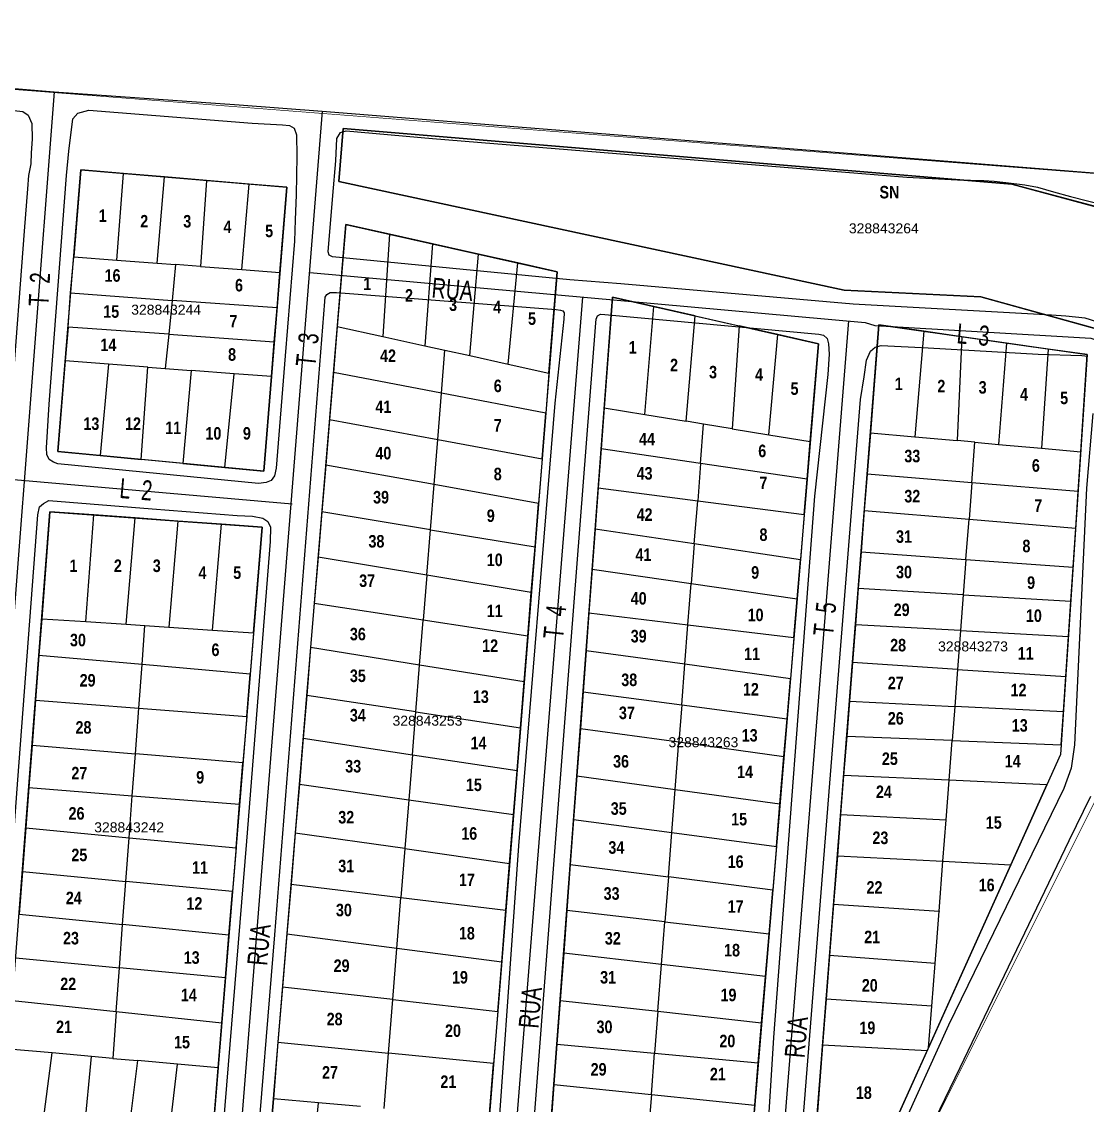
# Model space of a CAD drawing. Extents: x 206155 to 208014, y 4847439 to 4850017.
# Drawn here: x 206598 to 206811.3, y 4849799.7 to 4850016.6 of the extents above; entities that cross this region are included whole.
import ezdxf
from ezdxf.enums import TextEntityAlignment as Align

# ---------------------------------------------------------------- set-up
doc = ezdxf.new("R2010")
doc.units = 0
doc.header["$LTSCALE"] = 1.5
doc.header["$MEASUREMENT"] = 0
for name, color, linetype in [('CD-MALHA-LOTES', 40, 'CONTINUOUS'), ('CD_TXT_QUADRA', 7, 'CONTINUOUS'), ('LM-LIM-SETOR-FISCAL', 7, 'CONTINUOUS'), ('RU-QUADRAS', 6, 'CONTINUOUS'), ('SV-EIXO-RUA-PAV', 20, 'CONTINUOUS'), ('SV-RUA-PAVIM-S-GUIA-C-GUIA', 7, 'CONTINUOUS'), ('SV-TXT-RUA-PAV-S-GUIA-C-GUIA', 7, 'CONTINUOUS'), ('Th_NmrPort', 7, 'CONTINUOUS')]:
    doc.layers.add(name, color=color, linetype=linetype)
doc.styles.add('ARIAL', font='ARIAL.TTF')
doc.styles.get("Standard").update_dxf_attribs({"font": 'swisscbo.ttf'})
doc.linetypes.add('Limite', pattern='A,20,-3,[130,ltypeshp.shx,S=6.35,R=0,X=0,Y=0],-3,20', length=46)

msp = doc.modelspace()

# ---------------------------------------------------------------- linework, layer by layer
at = {"layer": 'CD-MALHA-LOTES', "linetype": 'Continuous'}
for p, q in [((206662.35, 4849995.16), (206661.44, 4849984.59)), ((206796.18, 4849984.07), (206662.35, 4849995.16)), ((206609.81, 4849986.92), (206608.4, 4849969.49)), ((206618.37, 4849986.2), (206609.81, 4849986.92)), ((206617.05, 4849968.84), (206618.37, 4849986.2)), ((206626.57, 4849985.5), (206618.37, 4849986.2)), ((206625.07, 4849968.24), (206626.57, 4849985.5)), ((206634.97, 4849984.79), (206626.57, 4849985.5)), ((206634.97, 4849984.79), (206633.79, 4849967.58)), ((206643.5, 4849984.06), (206634.97, 4849984.79)), ((206642.01, 4849966.96), (206643.5, 4849984.06)), ((206651.07, 4849983.42), (206643.5, 4849984.06)), ((206661.44, 4849984.59), (206762.64, 4849962.84)), ((206858.77, 4849967.17), (206796.18, 4849984.07)), ((206649.68, 4849966.38), (206651.07, 4849983.42)), ((206662.83, 4849976), (206661.14, 4849955.55)), ((206671.63, 4849974.02), (206662.83, 4849976)), ((206671.63, 4849974.02), (206670.27, 4849953.55)), ((206680.21, 4849972.1), (206671.63, 4849974.02)), ((206680.21, 4849972.1), (206678.65, 4849951.71)), ((206689.39, 4849970.05), (206680.21, 4849972.1)), ((206607.72, 4849962.3), (206608.4, 4849969.49)), ((206608.4, 4849969.49), (206617.05, 4849968.84)), ((206617.05, 4849968.84), (206625.07, 4849968.24)), ((206687.66, 4849949.73), (206689.39, 4849970.05)), ((206697.31, 4849968.27), (206689.39, 4849970.05)), ((206625.07, 4849968.24), (206628.78, 4849967.99)), ((206628.78, 4849967.99), (206628.1, 4849960.78)), ((206633.79, 4849967.58), (206628.78, 4849967.99)), ((206633.79, 4849967.58), (206642.01, 4849966.96)), ((206642.01, 4849966.96), (206649.68, 4849966.38)), ((206649.1, 4849959.26), (206649.68, 4849966.38)), ((206695.36, 4849948.03), (206697.31, 4849968.27)), ((206705.14, 4849966.52), (206697.31, 4849968.27)), ((206703.51, 4849946.24), (206705.14, 4849966.52)), ((206607.26, 4849955.43), (206607.72, 4849962.3)), ((206607.72, 4849962.3), (206628.1, 4849960.78)), ((206762.64, 4849962.84), (206789.95, 4849961.48)), ((206628.1, 4849960.78), (206627.42, 4849953.99)), ((206649.1, 4849959.26), (206628.1, 4849960.78)), ((206716.21, 4849961.45), (206714.57, 4849939.3)), ((206724.5, 4849959.57), (206716.21, 4849961.45)), ((206789.95, 4849961.48), (206848.07, 4849945.39)), ((206648.54, 4849952.48), (206649.1, 4849959.26)), ((206722.68, 4849937.97), (206724.5, 4849959.57)), ((206732.8, 4849957.7), (206724.5, 4849959.57)), ((206730.96, 4849936.6), (206732.8, 4849957.7)), ((206732.8, 4849957.7), (206741.58, 4849955.71)), ((206607.26, 4849955.43), (206606.71, 4849948.66)), ((206627.42, 4849953.99), (206607.26, 4849955.43)), ((206661.14, 4849955.55), (206660.38, 4849946.35)), ((206661.14, 4849955.55), (206670.27, 4849953.55)), ((206741.58, 4849955.71), (206740.2, 4849935.08)), ((206749.31, 4849953.96), (206741.58, 4849955.71)), ((206769.55, 4849955.87), (206767.87, 4849934.27)), ((206778.55, 4849954.59), (206769.55, 4849955.87)), ((206627.42, 4849953.99), (206626.7, 4849947.14)), ((206627.42, 4849953.99), (206648.54, 4849952.48)), ((206670.27, 4849953.55), (206678.65, 4849951.71)), ((206747.52, 4849933.88), (206749.31, 4849953.96)), ((206757.47, 4849952.11), (206749.31, 4849953.96)), ((206778.55, 4849954.59), (206776.75, 4849933.47)), ((206786.14, 4849953.5), (206778.55, 4849954.59)), ((206786.14, 4849953.5), (206785.23, 4849932.71)), ((206795.13, 4849952.22), (206786.14, 4849953.5)), ((206647.97, 4849945.52), (206648.54, 4849952.48)), ((206678.65, 4849951.71), (206682.7, 4849950.82)), ((206755.83, 4849932.51), (206757.47, 4849952.11)), ((206795.13, 4849952.22), (206793.54, 4849931.96)), ((206803.42, 4849951.04), (206795.13, 4849952.22)), ((206682.01, 4849942.21), (206682.7, 4849950.82)), ((206682.7, 4849950.82), (206687.66, 4849949.73)), ((206687.66, 4849949.73), (206695.36, 4849948.03)), ((206803.42, 4849951.04), (206802.1, 4849931.2)), ((206811.29, 4849949.92), (206803.42, 4849951.04)), ((206809.99, 4849930.49), (206811.29, 4849949.92)), ((206606.71, 4849948.66), (206605.24, 4849930.54)), ((206615.32, 4849948.01), (206606.71, 4849948.66)), ((206615.32, 4849948.01), (206613.66, 4849929.74)), ((206623.21, 4849947.41), (206615.32, 4849948.01)), ((206621.86, 4849928.96), (206623.21, 4849947.41)), ((206623.21, 4849947.41), (206626.7, 4849947.14)), ((206626.7, 4849947.14), (206631.93, 4849946.74)), ((206695.36, 4849948.03), (206703.51, 4849946.24)), ((206631.93, 4849946.74), (206630.26, 4849928.16)), ((206640.49, 4849946.09), (206631.93, 4849946.74)), ((206638.64, 4849927.36), (206640.49, 4849946.09)), ((206647.97, 4849945.52), (206640.49, 4849946.09)), ((206646.43, 4849926.62), (206647.97, 4849945.52)), ((206660.38, 4849946.35), (206659.6, 4849936.95)), ((206682.01, 4849942.21), (206660.38, 4849946.35)), ((206703.51, 4849946.24), (206702.87, 4849938.22)), ((206681.26, 4849932.95), (206682.01, 4849942.21)), ((206702.87, 4849938.22), (206682.01, 4849942.21)), ((206702.14, 4849929.1), (206702.87, 4849938.22)), ((206714.57, 4849939.3), (206713.96, 4849931.07)), ((206714.57, 4849939.3), (206722.68, 4849937.97)), ((206659.6, 4849936.95), (206658.84, 4849927.83)), ((206659.6, 4849936.95), (206681.26, 4849932.95)), ((206722.68, 4849937.97), (206730.96, 4849936.6)), ((206734.48, 4849936.02), (206730.96, 4849936.6)), ((206733.87, 4849928.13), (206734.48, 4849936.02)), ((206740.2, 4849935.08), (206734.48, 4849936.02)), ((206740.2, 4849935.08), (206747.52, 4849933.88)), ((206747.52, 4849933.88), (206755.83, 4849932.51)), ((206767.87, 4849934.27), (206767.22, 4849926.02)), ((206767.87, 4849934.27), (206776.75, 4849933.47)), ((206680.54, 4849923.91), (206681.26, 4849932.95)), ((206681.26, 4849932.95), (206702.14, 4849929.1)), ((206755.2, 4849924.98), (206755.83, 4849932.51)), ((206776.75, 4849933.47), (206785.23, 4849932.71)), ((206788.79, 4849932.39), (206785.23, 4849932.71)), ((206788.17, 4849924.27), (206788.79, 4849932.39)), ((206788.79, 4849932.39), (206793.54, 4849931.96)), ((206793.54, 4849931.96), (206802.1, 4849931.2)), ((206605.24, 4849930.54), (206613.66, 4849929.74)), ((206613.66, 4849929.74), (206621.86, 4849928.96)), ((206713.96, 4849931.07), (206713.38, 4849923.27)), ((206733.87, 4849928.13), (206713.96, 4849931.07)), ((206802.1, 4849931.2), (206809.99, 4849930.49)), ((206809.45, 4849922.5), (206809.99, 4849930.49)), ((206630.26, 4849928.16), (206621.86, 4849928.96)), ((206630.26, 4849928.16), (206638.64, 4849927.36)), ((206638.64, 4849927.36), (206646.43, 4849926.62)), ((206658.84, 4849927.83), (206658.07, 4849918.44)), ((206680.54, 4849923.91), (206658.84, 4849927.83)), ((206702.14, 4849929.1), (206701.42, 4849920.14)), ((206733.87, 4849928.13), (206733.29, 4849920.68)), ((206755.2, 4849924.98), (206733.87, 4849928.13)), ((206767.22, 4849926.02), (206766.65, 4849918.7)), ((206788.17, 4849924.27), (206767.22, 4849926.02)), ((206679.81, 4849914.89), (206680.54, 4849923.91)), ((206701.42, 4849920.14), (206680.54, 4849923.91)), ((206713.38, 4849923.27), (206712.77, 4849915)), ((206713.38, 4849923.27), (206733.29, 4849920.68)), ((206754.61, 4849917.9), (206755.2, 4849924.98)), ((206788.17, 4849924.27), (206787.61, 4849916.97)), ((206809.45, 4849922.5), (206788.17, 4849924.27)), ((206808.97, 4849915.2), (206809.45, 4849922.5)), ((206700.73, 4849911.48), (206701.42, 4849920.14)), ((206732.61, 4849912.04), (206733.29, 4849920.68)), ((206733.29, 4849920.68), (206754.61, 4849917.9)), ((206766.65, 4849918.7), (206766.01, 4849910.44)), ((206766.65, 4849918.7), (206787.61, 4849916.97)), ((206603.62, 4849918.48), (206601.98, 4849897.08)), ((206612.4, 4849917.84), (206603.62, 4849918.48)), ((206610.83, 4849896.49), (206612.4, 4849917.84)), ((206620.69, 4849917.23), (206612.4, 4849917.84)), ((206618.86, 4849895.96), (206620.69, 4849917.23)), ((206629.21, 4849916.61), (206620.69, 4849917.23)), ((206629.21, 4849916.61), (206627.4, 4849895.39)), ((206637.99, 4849915.97), (206629.21, 4849916.61)), ((206658.07, 4849918.44), (206657.32, 4849909.41)), ((206679.81, 4849914.89), (206658.07, 4849918.44)), ((206754.61, 4849917.9), (206753.85, 4849908.88)), ((206787, 4849908.92), (206787.61, 4849916.97)), ((206787.61, 4849916.97), (206808.97, 4849915.2)), ((206636.16, 4849894.81), (206637.99, 4849915.97)), ((206646.1, 4849915.38), (206637.99, 4849915.97)), ((206644.38, 4849894.26), (206646.1, 4849915.38)), ((206679.08, 4849905.79), (206679.81, 4849914.89)), ((206679.81, 4849914.89), (206700.73, 4849911.48)), ((206712.77, 4849915), (206712.17, 4849906.97)), ((206732.61, 4849912.04), (206712.77, 4849915)), ((206808.44, 4849907.37), (206808.97, 4849915.2)), ((206699.99, 4849902.32), (206700.73, 4849911.48)), ((206732.61, 4849912.04), (206731.99, 4849904.12)), ((206753.85, 4849908.88), (206732.61, 4849912.04)), ((206766.01, 4849910.44), (206765.44, 4849903.15)), ((206766.01, 4849910.44), (206787, 4849908.92)), ((206657.32, 4849909.41), (206656.55, 4849900.09)), ((206679.08, 4849905.79), (206657.32, 4849909.41)), ((206753.2, 4849901.08), (206753.85, 4849908.88)), ((206787, 4849908.92), (206786.46, 4849901.88)), ((206787, 4849908.92), (206808.44, 4849907.37)), ((206679.08, 4849905.79), (206678.36, 4849896.77)), ((206699.99, 4849902.32), (206679.08, 4849905.79)), ((206712.17, 4849906.97), (206711.52, 4849898.28)), ((206712.17, 4849906.97), (206731.99, 4849904.12)), ((206807.99, 4849900.57), (206808.44, 4849907.37)), ((206731.35, 4849895.87), (206731.99, 4849904.12)), ((206731.99, 4849904.12), (206753.2, 4849901.08)), ((206699.29, 4849893.58), (206699.99, 4849902.32)), ((206765.44, 4849903.15), (206764.87, 4849895.87)), ((206786.46, 4849901.88), (206765.44, 4849903.15)), ((206786.46, 4849901.88), (206785.91, 4849894.71)), ((206786.46, 4849901.88), (206807.99, 4849900.57)), ((206656.55, 4849900.09), (206655.82, 4849891.29)), ((206678.36, 4849896.77), (206656.55, 4849900.09)), ((206752.55, 4849893.3), (206753.2, 4849901.08)), ((206807.51, 4849893.52), (206807.99, 4849900.57)), ((206601.98, 4849897.08), (206601.42, 4849889.73)), ((206601.98, 4849897.08), (206610.83, 4849896.49)), ((206711.52, 4849898.28), (206710.96, 4849890.67)), ((206711.52, 4849898.28), (206731.35, 4849895.87)), ((206610.83, 4849896.49), (206618.86, 4849895.96)), ((206618.86, 4849895.96), (206622.64, 4849895.71)), ((206622.06, 4849887.91), (206622.64, 4849895.71)), ((206622.64, 4849895.71), (206627.4, 4849895.39)), ((206627.4, 4849895.39), (206636.16, 4849894.81)), ((206636.16, 4849894.81), (206644.38, 4849894.26)), ((206677.64, 4849887.78), (206678.36, 4849896.77)), ((206699.29, 4849893.58), (206678.36, 4849896.77)), ((206730.73, 4849887.95), (206731.35, 4849895.87)), ((206731.35, 4849895.87), (206752.55, 4849893.3)), ((206764.87, 4849895.87), (206764.28, 4849888.33)), ((206785.91, 4849894.71), (206764.87, 4849895.87)), ((206785.91, 4849894.71), (206785.31, 4849886.93)), ((206785.91, 4849894.71), (206807.51, 4849893.52)), ((206644.38, 4849894.26), (206643.71, 4849886)), ((206698.56, 4849884.41), (206699.29, 4849893.58)), ((206752.55, 4849893.3), (206751.86, 4849885.04)), ((206806.98, 4849885.49), (206807.51, 4849893.52)), ((206655.82, 4849891.29), (206655.03, 4849881.73)), ((206677.64, 4849887.78), (206655.82, 4849891.29)), ((206710.96, 4849890.67), (206710.35, 4849882.45)), ((206730.73, 4849887.95), (206710.96, 4849890.67)), ((206601.42, 4849889.73), (206600.74, 4849880.76)), ((206622.06, 4849887.91), (206601.42, 4849889.73)), ((206764.28, 4849888.33), (206763.67, 4849880.56)), ((206785.31, 4849886.93), (206764.28, 4849888.33)), ((206621.41, 4849879.16), (206622.06, 4849887.91)), ((206643.71, 4849886), (206622.06, 4849887.91)), ((206676.88, 4849878.42), (206677.64, 4849887.78)), ((206698.56, 4849884.41), (206677.64, 4849887.78)), ((206730.1, 4849879.83), (206730.73, 4849887.95)), ((206751.86, 4849885.04), (206730.73, 4849887.95)), ((206785.31, 4849886.93), (206784.74, 4849879.51)), ((206785.31, 4849886.93), (206806.98, 4849885.49)), ((206643.02, 4849877.5), (206643.71, 4849886)), ((206697.82, 4849875.25), (206698.56, 4849884.41)), ((206751.19, 4849877.03), (206751.86, 4849885.04)), ((206806.5, 4849878.42), (206806.98, 4849885.49)), ((206655.03, 4849881.73), (206654.32, 4849873.15)), ((206676.88, 4849878.42), (206655.03, 4849881.73)), ((206710.35, 4849882.45), (206709.81, 4849875.12)), ((206710.35, 4849882.45), (206730.1, 4849879.83)), ((206600.74, 4849880.76), (206600.05, 4849871.76)), ((206600.74, 4849880.76), (206621.41, 4849879.16)), ((206730.1, 4849879.83), (206729.52, 4849872.41)), ((206730.1, 4849879.83), (206751.19, 4849877.03)), ((206763.67, 4849880.56), (206763.12, 4849873.51)), ((206763.67, 4849880.56), (206784.74, 4849879.51)), ((206620.73, 4849870.04), (206621.41, 4849879.16)), ((206621.41, 4849879.16), (206643.02, 4849877.5)), ((206643.02, 4849877.5), (206642.27, 4849868.25)), ((206676.2, 4849869.85), (206676.88, 4849878.42)), ((206676.88, 4849878.42), (206697.82, 4849875.25)), ((206784.74, 4849879.51), (206784.22, 4849872.7)), ((206806.5, 4849878.42), (206784.74, 4849879.51)), ((206806.06, 4849871.85), (206806.5, 4849878.42)), ((206697.13, 4849866.69), (206697.82, 4849875.25)), ((206750.56, 4849869.51), (206751.19, 4849877.03)), ((206654.32, 4849873.15), (206653.56, 4849863.96)), ((206654.32, 4849873.15), (206676.2, 4849869.85)), ((206709.81, 4849875.12), (206709.1, 4849865.64)), ((206709.81, 4849875.12), (206729.52, 4849872.41)), ((206763.12, 4849873.51), (206762.51, 4849865.71)), ((206784.22, 4849872.7), (206763.12, 4849873.51)), ((206600.05, 4849871.76), (206599.4, 4849863.26)), ((206600.05, 4849871.76), (206620.73, 4849870.04)), ((206728.78, 4849862.91), (206729.52, 4849872.41)), ((206729.52, 4849872.41), (206750.56, 4849869.51)), ((206783.61, 4849864.74), (206784.22, 4849872.7)), ((206784.22, 4849872.7), (206806.06, 4849871.85)), ((206806.06, 4849871.85), (206805.93, 4849869.88)), ((206620.1, 4849861.64), (206620.73, 4849870.04)), ((206642.27, 4849868.25), (206620.73, 4849870.04)), ((206676.2, 4849869.85), (206675.47, 4849860.85)), ((206676.2, 4849869.85), (206697.13, 4849866.69)), ((206749.76, 4849860.01), (206750.56, 4849869.51)), ((206805.93, 4849869.88), (206803.21, 4849863.84)), ((206641.6, 4849859.97), (206642.27, 4849868.25)), ((206696.43, 4849857.88), (206697.13, 4849866.69)), ((206709.1, 4849865.64), (206708.45, 4849856.88)), ((206709.1, 4849865.64), (206728.78, 4849862.91)), ((206762.51, 4849865.71), (206761.91, 4849857.91)), ((206783.61, 4849864.74), (206762.51, 4849865.71)), ((206783, 4849856.79), (206783.61, 4849864.74)), ((206803.21, 4849863.84), (206783.61, 4849864.74)), ((206599.4, 4849863.26), (206598.78, 4849855.2)), ((206599.4, 4849863.26), (206620.1, 4849861.64)), ((206653.56, 4849863.96), (206652.75, 4849854.18)), ((206653.56, 4849863.96), (206675.47, 4849860.85)), ((206728.11, 4849854.26), (206728.78, 4849862.91)), ((206728.78, 4849862.91), (206749.76, 4849860.01)), ((206795.98, 4849847.8), (206803.21, 4849863.84)), ((206619.48, 4849853.25), (206620.1, 4849861.64)), ((206620.1, 4849861.64), (206641.6, 4849859.97)), ((206675.47, 4849860.85), (206674.69, 4849851.05)), ((206675.47, 4849860.85), (206696.43, 4849857.88)), ((206749.05, 4849851.48), (206749.76, 4849860.01)), ((206640.89, 4849851.24), (206641.6, 4849859.97)), ((206695.64, 4849848.06), (206696.43, 4849857.88)), ((206761.91, 4849857.91), (206761.26, 4849849.63)), ((206761.91, 4849857.91), (206783, 4849856.79)), ((206708.45, 4849856.88), (206707.78, 4849847.9)), ((206708.45, 4849856.88), (206728.11, 4849854.26)), ((206782.37, 4849848.52), (206783, 4849856.79)), ((206598.78, 4849855.2), (206598.11, 4849846.46)), ((206598.78, 4849855.2), (206619.48, 4849853.25)), ((206652.75, 4849854.18), (206651.9, 4849843.94)), ((206674.69, 4849851.05), (206652.75, 4849854.18)), ((206727.42, 4849845.39), (206728.11, 4849854.26)), ((206728.11, 4849854.26), (206749.05, 4849851.48)), ((206618.82, 4849844.5), (206619.48, 4849853.25)), ((206619.48, 4849853.25), (206640.89, 4849851.24)), ((206749.05, 4849851.48), (206748.32, 4849842.72)), ((206640.89, 4849851.24), (206640.17, 4849842.48)), ((206674.69, 4849851.05), (206673.9, 4849841.27)), ((206674.69, 4849851.05), (206695.64, 4849848.06)), ((206761.26, 4849849.63), (206760.5, 4849839.91)), ((206761.26, 4849849.63), (206782.37, 4849848.52)), ((206694.89, 4849838.73), (206695.64, 4849848.06)), ((206707.78, 4849847.9), (206707.1, 4849838.66)), ((206707.78, 4849847.9), (206727.42, 4849845.39)), ((206779.51, 4849811.22), (206795.98, 4849847.8)), ((206781.6, 4849838.55), (206782.37, 4849848.52)), ((206782.37, 4849848.52), (206795.98, 4849847.8)), ((206598.11, 4849846.46), (206597.46, 4849837.94)), ((206598.11, 4849846.46), (206618.82, 4849844.5)), ((206727.42, 4849845.39), (206726.71, 4849836.39)), ((206748.32, 4849842.72), (206727.42, 4849845.39)), ((206618.18, 4849835.86), (206618.82, 4849844.5)), ((206640.17, 4849842.48), (206618.82, 4849844.5)), ((206651.9, 4849843.94), (206651.07, 4849833.93)), ((206651.9, 4849843.94), (206673.9, 4849841.27)), ((206747.58, 4849833.98), (206748.32, 4849842.72)), ((206639.46, 4849833.72), (206640.17, 4849842.48)), ((206673.08, 4849831.06), (206673.9, 4849841.27)), ((206673.9, 4849841.27), (206694.89, 4849838.73)), ((206694.06, 4849828.32), (206694.89, 4849838.73)), ((206707.1, 4849838.66), (206706.47, 4849830.14)), ((206726.71, 4849836.39), (206707.1, 4849838.66)), ((206760.5, 4849839.91), (206759.7, 4849829.67)), ((206760.5, 4849839.91), (206781.6, 4849838.55)), ((206780.8, 4849828.07), (206781.6, 4849838.55)), ((206597.46, 4849837.94), (206618.18, 4849835.86)), ((206726.05, 4849827.87), (206726.71, 4849836.39)), ((206726.71, 4849836.39), (206747.58, 4849833.98)), ((206617.54, 4849827.23), (206618.18, 4849835.86)), ((206639.46, 4849833.72), (206618.18, 4849835.86)), ((206746.87, 4849825.47), (206747.58, 4849833.98)), ((206638.77, 4849825.21), (206639.46, 4849833.72)), ((206651.07, 4849833.93), (206650.2, 4849823.33)), ((206673.08, 4849831.06), (206651.07, 4849833.93)), ((206672.26, 4849820.83), (206673.08, 4849831.06)), ((206694.06, 4849828.32), (206673.08, 4849831.06)), ((206706.47, 4849830.14), (206705.76, 4849820.65)), ((206726.05, 4849827.87), (206706.47, 4849830.14)), ((206759.7, 4849829.67), (206759.02, 4849820.93)), ((206780.8, 4849828.07), (206759.7, 4849829.67)), ((206596.79, 4849829.2), (206617.54, 4849827.23)), ((206693.26, 4849818.44), (206694.06, 4849828.32)), ((206725.32, 4849818.5), (206726.05, 4849827.87)), ((206746.87, 4849825.47), (206726.05, 4849827.87)), ((206780.15, 4849819.56), (206780.8, 4849828.07)), ((206616.88, 4849818.44), (206617.54, 4849827.23)), ((206638.77, 4849825.21), (206617.54, 4849827.23)), ((206746.1, 4849816.22), (206746.87, 4849825.47)), ((206638.04, 4849816.18), (206638.77, 4849825.21)), ((206650.2, 4849823.33), (206649.28, 4849812.29)), ((206672.26, 4849820.83), (206650.2, 4849823.33)), ((206596.14, 4849820.66), (206616.88, 4849818.44)), ((206671.4, 4849810.11), (206672.26, 4849820.83)), ((206672.26, 4849820.83), (206693.26, 4849818.44)), ((206705.76, 4849820.65), (206705.11, 4849811.9)), ((206705.76, 4849820.65), (206725.32, 4849818.5)), ((206759.02, 4849820.93), (206758.3, 4849811.69)), ((206780.15, 4849819.56), (206759.02, 4849820.93)), ((206779.51, 4849811.22), (206780.15, 4849819.56)), ((206616.88, 4849818.44), (206616.19, 4849809.08)), ((206616.88, 4849818.44), (206638.04, 4849816.18)), ((206693.26, 4849818.44), (206692.43, 4849808.03)), ((206725.32, 4849818.5), (206724.66, 4849810.09)), ((206725.32, 4849818.5), (206746.1, 4849816.22)), ((206637.3, 4849807.19), (206638.04, 4849816.18)), ((206745.42, 4849808.17), (206746.1, 4849816.22)), ((206649.28, 4849812.29), (206648.35, 4849801)), ((206649.28, 4849812.29), (206671.4, 4849810.11)), ((206604.08, 4849810.16), (206595.4, 4849810.93)), ((206601.33, 4849788.91), (206604.08, 4849810.16)), ((206611.96, 4849809.46), (206604.08, 4849810.16)), ((206705.11, 4849811.9), (206704.51, 4849803.87)), ((206705.11, 4849811.9), (206724.66, 4849810.09)), ((206758.3, 4849811.69), (206756.89, 4849793.65)), ((206779.21, 4849810.56), (206758.3, 4849811.69)), ((206771.11, 4849792.57), (206779.21, 4849810.56)), ((206779.21, 4849810.56), (206779.51, 4849811.22)), ((206609.85, 4849787.56), (206611.96, 4849809.46)), ((206616.19, 4849809.08), (206611.96, 4849809.46)), ((206616.19, 4849809.08), (206621.17, 4849808.63)), ((206621.17, 4849808.63), (206618.38, 4849786.21)), ((206629.18, 4849807.92), (206621.17, 4849808.63)), ((206670.51, 4849799.04), (206671.4, 4849810.11)), ((206692.43, 4849808.03), (206671.4, 4849810.11)), ((206691.56, 4849797.18), (206692.43, 4849808.03)), ((206724.02, 4849801.84), (206724.66, 4849810.09)), ((206724.66, 4849810.09), (206745.42, 4849808.17)), ((206744.71, 4849799.69), (206745.42, 4849808.17)), ((206626.44, 4849784.93), (206629.18, 4849807.92)), ((206637.3, 4849807.19), (206629.18, 4849807.92)), ((206635.38, 4849783.52), (206637.3, 4849807.19)), ((206704.51, 4849803.87), (206703.88, 4849795.37)), ((206704.51, 4849803.87), (206724.02, 4849801.84)), ((206724.02, 4849801.84), (206723.38, 4849793.68)), ((206724.02, 4849801.84), (206744.71, 4849799.69)), ((206648.35, 4849801), (206646.82, 4849782.51)), ((206657.41, 4849800.2), (206648.35, 4849801)), ((206655.49, 4849781.25), (206657.41, 4849800.2)), ((206665.79, 4849799.46), (206657.41, 4849800.2)), ((206744.06, 4849791.88), (206744.71, 4849799.69))]:
    msp.add_line(p, q, dxfattribs=at)
for p in [(206713.38, 4849923.27), (206713.38, 4849923.27), (206782.37, 4849848.52), (206781.6, 4849838.55), (206726.05, 4849827.87), (206726.05, 4849827.87)]:
    msp.add_point(p, dxfattribs=at)
at = {"layer": 'LM-LIM-SETOR-FISCAL', "linetype": 'Limite', "ltscale": 0.1, "const_width": 0.13, "flags": 128}
msp.add_lwpolyline([(207693.53, 4847579.56), (207661.03, 4847549.31), (207612.7, 4847504.12), (207608.58, 4847500.27), (207585.3, 4847478.55), (207576.34, 4847469.74), (207571.87, 4847465.34), (207556.36, 4847486.66), (207540.14, 4847507.78), (207531.85, 4847519.47), (207511.91, 4847545.61), (207506.17, 4847553.18), (207498.88, 4847562.81), (207463.75, 4847610.71), (207457.67, 4847619.01), (207440.44, 4847642.51), (207431.06, 4847656.73), (207427.79, 4847661.69), (207410.24, 4847685.38), (207400.06, 4847698.96), (207390.62, 4847713.26), (207368.81, 4847743.14), (207367.63, 4847745.51), (207365.1, 4847750.55), (207350.49, 4847771.92), (207340.01, 4847785.42), (207333.8, 4847793.43), (207328.91, 4847799.72), (207315.6, 4847819.35), (207310.76, 4847826.26), (207285.87, 4847860.83), (207260.72, 4847896.98), (207248.23, 4847915.4), (207242.67, 4847921.29), (207202.51, 4847892.47), (207193.03, 4847885.67), (207186.34, 4847883.83), (207169.47, 4847906.92), (207159.13, 4847921.36), (207145.03, 4847940.16), (207134.22, 4847955.66), (207130.37, 4847960.22), (207126.09, 4847965.9), (207111.59, 4847986.15), (207100.06, 4848001.48), (207090.77, 4848014.03), (207087.01, 4848019.05), (207075.04, 4848034.33), (207069.37, 4848045.04), (207069.26, 4848049.8), (207069.11, 4848053.33), (207066.5, 4848058.01), (207060.87, 4848065.4), (207031.95, 4848105.77), (207020.41, 4848120.82), (207005.92, 4848142.54), (206995.35, 4848155.22), (206982.67, 4848172.12), (206959.42, 4848202.77), (206955.58, 4848209.27), (206948.97, 4848217), (206956.28, 4848221.98), (206974.04, 4848236.91), (207015.88, 4848269.11), (207005.71, 4848281.99), (206987.16, 4848307.84), (206966.87, 4848336.83), (206960.49, 4848346.74), (207051.18, 4848413.73), (207093.59, 4848446.09), (207106.7, 4848455.88), (207140.72, 4848483.45), (207169.66, 4848504.88), (207261.26, 4848571.24), (207250.42, 4848586.92), (207233.64, 4848611.27), (207214.13, 4848640.25), (207199.66, 4848661.86), (207162.16, 4848719.72), (207148.67, 4848740.27), (207138.58, 4848756.16), (207114.21, 4848785.08), (207108.98, 4848791.97), (207099.68, 4848804.07), (207089.04, 4848833.89), (207075.28, 4848852.41), (207054.15, 4848879.42), (207034.07, 4848905.39), (207008.79, 4848936.89), (207002.49, 4848944.75), (206978.67, 4848976.02), (206968.98, 4848989.87), (206958.44, 4849004.76), (206966.26, 4849011.39), (206981.71, 4849023.09), (207002.58, 4849038.25), (207026.18, 4849059.14), (207039.09, 4849069.24), (207048.4, 4849077.1), (207033.93, 4849094.44), (207025.31, 4849104.91), (207019.34, 4849111.98), (206955.53, 4849187.19), (206739.99, 4849438.83), (206628.48, 4849357.79), (206159.3, 4849769.3), (206177.89, 4849842.97), (206311.32, 4849828.25), (206318.97, 4849888.04), (206376.86, 4849879.93), (206422.43, 4850015.06), (206474.48, 4850006.62), (206492.19, 4850011.1), (206819.81, 4849985.62), (206867.89, 4849970.66), (206761.86, 4849758.64), (206955.52, 4849737.17), (206981.38, 4849733.58), (207038.29, 4849725.23), (207070.29, 4849722.03), (207093.76, 4849719.89), (207136.42, 4849713.49), (207187.69, 4849706.67), (207206.03, 4849702.71), (207217.82, 4849703), (207238.05, 4849700.95), (207257.69, 4849697.98), (207277.63, 4849691.43), (207298.76, 4849680.12), (207307.69, 4849672.68), (207325.58, 4849647.34), (207339.6, 4849627.48), (207365.17, 4849591.27), (207375.36, 4849576.96), (207394.56, 4849549.23), (207402.02, 4849538.56), (207409.91, 4849527.9), (207417.58, 4849518.68), (207445.75, 4849483.09), (207461.51, 4849464.09), (207489.49, 4849426.56), (207512.94, 4849401.39), (207520.93, 4849386.71), (207524.83, 4849382.69), (207529.48, 4849377.88), (207540.69, 4849361.49), (207560.95, 4849335.89), (207577.23, 4849307.07), (207583.74, 4849297.42), (207628.15, 4849239.89), (207643.22, 4849219.05), (207658.02, 4849201.49), (207693.22, 4849158.83), (207705.61, 4849141.39), (207712.86, 4849133.84), (207725.65, 4849112.01), (207736.66, 4849084.67), (207739.33, 4849078.11), (207747.93, 4849059.71), (207757.22, 4849040.43), (207775.14, 4849006.28), (207791.99, 4848977.54), (207792.78, 4848975.77), (207795.96, 4848968.62), (207802.2, 4848960.18), (207825.03, 4848930.31), (207842.53, 4848910.15), (207856.41, 4848891.07), (207858.75, 4848886.94), (207866.81, 4848872.74), (207869.94, 4848867.11), (207871.77, 4848863.82), (207879.69, 4848853.91), (207882.92, 4848845.94), (207889.76, 4848830.42), (207897.96, 4848811.56), (207901.5, 4848803.37), (207910.93, 4848782.03), (207925.43, 4848746.58), (207927.76, 4848740.69), (207935.19, 4848724.84), (207938.98, 4848722.35), (207951.29, 4848714.3), (207953.61, 4848706.94), (207955.87, 4848700.21), (207959.42, 4848694.96), (207980.21, 4848656.63), (207983.23, 4848650.23), (207987.97, 4848639.65), (207991.98, 4848624.34), (207992.34, 4848618.14), (207992.71, 4848609.76), (207992.35, 4848598.91), (207989.51, 4848588.21), (207986.21, 4848576.49), (207981.13, 4848552.93), (207979.22, 4848544.32), (207974.12, 4848527.55), (207970.47, 4848512.96), (207968.53, 4848505.21), (207962.87, 4848484.57), (207961.77, 4848475.9), (207962.44, 4848471.73), (207962.76, 4848468.22), (207963.58, 4848460.32), (207965.62, 4848437.71), (207970.3, 4848417.74), (207973.97, 4848405.11), (207979.52, 4848388.8), (207983.37, 4848372.15), (207985.88, 4848361.34), (207994.8, 4848328.69), (207998.94, 4848313.63), (208000.94, 4848308.61), (208001.28, 4848301.24), (208004.29, 4848290.86), (208006.08, 4848286.4), (208007.64, 4848282.49), (208010.65, 4848271.5), (208010.53, 4848262.57), (208009.71, 4848251.17), (208006.89, 4848242.28), (208002.27, 4848228.55), (207997.36, 4848212.8), (207991.07, 4848194.77), (207987.4, 4848183.31), (207984.51, 4848174.56), (207981.76, 4848167.44), (207976.41, 4848152.41), (207973.09, 4848141.61), (207967.4, 4848130.11), (207964.22, 4848121.42), (207961.45, 4848112.84), (207955.63, 4848098.17), (207952.19, 4848088.84), (207947.6, 4848075.6), (207943.28, 4848060.34), (207938.8, 4848047.89), (207935.95, 4848038.31), (207931.75, 4848023.44), (207924.02, 4847983.95), (207922.67, 4847973.36), (207921, 4847963.57), (207920.32, 4847960.19), (207917.77, 4847945.28), (207916.42, 4847941.01), (207910.26, 4847922.04), (207901.41, 4847892.98), (207897.62, 4847878.65), (207892.25, 4847865.58), (207878.3, 4847837.34), (207872.42, 4847829.43), (207870.47, 4847825.73), (207866.98, 4847818.64), (207853.99, 4847795.84), (207843.32, 4847778.24), (207832.06, 4847762.95), (207814.75, 4847736.4), (207805.8, 4847721.97), (207788.79, 4847698.98), (207782.07, 4847685.13), (207771.56, 4847663.44), (207770.16, 4847648.29), (207754.59, 4847638.36), (207743.55, 4847627.73)], close=True, dxfattribs=at)
at = {"layer": 'RU-QUADRAS', "color": 6, "linetype": 'Continuous'}
for points in [[(206661.44, 4849984.59), (206662.35, 4849995.16), (206796.18, 4849984.07), (206858.77, 4849967.17), (206848.07, 4849945.39), (206789.95, 4849961.48), (206762.64, 4849962.84)], [(206605.24, 4849930.54), (206609.81, 4849986.92), (206651.07, 4849983.42), (206646.43, 4849926.62)], [(206646.82, 4849782.51), (206662.83, 4849976), (206705.14, 4849966.52), (206689.88, 4849776.24)], [(206702.39, 4849775.25), (206716.21, 4849961.45), (206757.47, 4849952.11), (206742.12, 4849768.68)], [(206754.75, 4849766.25), (206769.55, 4849955.87), (206811.29, 4849949.92), (206805.93, 4849869.88), (206759.14, 4849766.01)], [(206593.95, 4849792.03), (206603.62, 4849918.48), (206646.1, 4849915.38), (206635.38, 4849783.52), (206595.42, 4849789.84)]]:
    msp.add_lwpolyline(points, close=True, dxfattribs=at)
at = {"layer": 'SV-EIXO-RUA-PAV'}
for p, q in [((206811.91, 4849861.52), (206807.61, 4849852.59)), ((206807.61, 4849852.59), (206785.75, 4849807.18)), ((206785.75, 4849807.18), (206762.03, 4849757.91))]:
    msp.add_line(p, q, dxfattribs=at)
for points in [[(206414.78, 4850016.56), (206466.47, 4850008.7), (206478.01, 4850008.47), (206489.42, 4850011.64), (206550.41, 4850007.03), (206604.47, 4850002.49), (206641.54, 4849999.95), (206658.12, 4849998.63), (206820.06, 4849985.73), (206824.94, 4849984.22), (206867.76, 4849971)], [(206604.47, 4850002.49), (206587.6, 4849784.21)], [(206658.12, 4849998.63), (206640.39, 4849776.29)], [(206655.67, 4849966.36), (206766.83, 4849956.36), (206768.75, 4849955.77), (206812.02, 4849953.24), (206845.45, 4849941.5), (206853, 4849939.7)], [(206710.22, 4849961.45), (206694.78, 4849768.13)], [(206763.46, 4849956.66), (206747.81, 4849760.18)], [(206544.43, 4849929.44), (206652.15, 4849920.04)]]:
    msp.add_lwpolyline(points, dxfattribs=at)
at = {"layer": 'SV-RUA-PAVIM-S-GUIA-C-GUIA', "flags": 128}
for points in [[(206592.09, 4849999.27), (206598.23, 4849998.57), (206599.29, 4849997.87), (206599.99, 4849996.2), (206600.08, 4849993.04), (206599.9, 4849990.32), (206599.81, 4849988.12), (206599.37, 4849985.75), (206599.11, 4849983.12), (206598.44, 4849974.61), (206595.98, 4849941.97)], [(206816.6, 4849955.39), (206810.85, 4849957.22), (206807.01, 4849957.65), (206804.15, 4849957.83), (206764.45, 4849960.03), (206717.89, 4849964.08), (206707.68, 4849964.87), (206660.16, 4849969.5), (206659.52, 4849969.82), (206659.33, 4849970.53), (206660.25, 4849981.78), (206660.83, 4849988.74), (206661.03, 4849993.19), (206661.76, 4849994.35), (206662.96, 4849994.73), (206680.24, 4849993.15), (206775.13, 4849985.46), (206785.3, 4849984.91), (206790.56, 4849984.76), (206792.62, 4849984.61), (206795.01, 4849984.35), (206798.78, 4849983.93), (206801.33, 4849983.43), (206804.53, 4849982.52), (206807.93, 4849981.58), (206834.61, 4849974.79)], [(206699.32, 4849780.02), (206704.79, 4849851.36), (206712.91, 4849956.31), (206712.99, 4849957.04), (206713.24, 4849957.7), (206713.87, 4849958.03), (206714.69, 4849957.98), (206757.52, 4849954.01), (206758.49, 4849953.81), (206759.18, 4849953.15), (206759.47, 4849952.1), (206759.6, 4849950.01), (206759.34, 4849945.94), (206756.68, 4849921.62), (206748.49, 4849813.29), (206746.12, 4849775.8)], [(206752.91, 4849778.32), (206759.75, 4849864.14), (206765.89, 4849940.97), (206766.63, 4849945.47), (206767.11, 4849948.79), (206767.87, 4849950.6), (206768.82, 4849951.45), (206770.05, 4849951.74), (206779.45, 4849951.26), (206801.47, 4849950.03), (206810.18, 4849949.73), (206811.42, 4849949.59)], [(206812.41, 4849938.12), (206811.14, 4849923.18), (206808.7, 4849871.85), (206808.06, 4849867.16), (206806.57, 4849863.11), (206783.47, 4849815.72), (206760.52, 4849765.07)], [(206591.77, 4849797.56), (206593.43, 4849814.06), (206597.23, 4849864.84), (206601.2, 4849917.88), (206601.54, 4849919.48), (206602.34, 4849920.14), (206603.43, 4849920.7), (206624.08, 4849919.04), (206641.11, 4849917.74), (206644.16, 4849917.62), (206646.22, 4849917.19), (206647.23, 4849916.55), (206647.79, 4849915.4), (206647.71, 4849912.55), (206642.95, 4849852.54), (206637.62, 4849787.47)]]:
    msp.add_lwpolyline(points, dxfattribs=at)
for points in [[(206606.97, 4849985.79), (206607.42, 4849990.62), (206608.18, 4849997.11), (206609.19, 4849998.26), (206611.42, 4849998.84), (206644.1, 4849996.26), (206650.15, 4849995.93), (206651.61, 4849995.76), (206652.52, 4849995.23), (206653.01, 4849993.93), (206653.05, 4849989.64), (206652.95, 4849981.92), (206652.73, 4849976.88), (206652.58, 4849972.6), (206650.74, 4849949.69), (206648.94, 4849927.18), (206648.55, 4849925.68), (206647.92, 4849924.74), (206646.93, 4849924.31), (206645.38, 4849924.12), (206605.18, 4849928.08), (206604.31, 4849928.37), (206603.46, 4849928.92), (206603.01, 4849929.94), (206602.95, 4849931.24), (206603.46, 4849939.99)], [(206706.59, 4849958.27), (206706.52, 4849957.01), (206704.69, 4849940.18), (206697.43, 4849851.59), (206692.3, 4849778.9), (206691.54, 4849776.99), (206690.2, 4849775.48), (206688.32, 4849774.59), (206686.3, 4849774.19), (206647.92, 4849779.51), (206646.3, 4849780.38), (206645.16, 4849781.86), (206644.77, 4849783.37), (206644.69, 4849785.74), (206648.62, 4849833.8), (206658.68, 4849960.53), (206658.72, 4849961.4), (206659.07, 4849961.99), (206659.74, 4849962.34), (206660.99, 4849962.38), (206704.94, 4849958.93), (206705.83, 4849958.85), (206706.33, 4849958.7)]]:
    msp.add_lwpolyline(points, close=True, dxfattribs=at)

# ---------------------------------------------------------------- texts
at = {"layer": 'CD_TXT_QUADRA', "color": 7, "linetype": 'Continuous', "style": 'ARIAL'}
for s, p in [('328843264', (206770.55, 4849975.2)), ('328843244', (206626.89, 4849958.92)), ('328843273', (206788.41, 4849891.53)), ('328843253', (206679.2, 4849876.66)), ('328843263', (206734.44, 4849872.36)), ('328843242', (206619.48, 4849855.33))]:
    msp.add_text(s, height=2, dxfattribs=at).set_placement(p, align=Align.MIDDLE)
at = {"layer": 'SV-TXT-RUA-PAV-S-GUIA-C-GUIA', "style": 'ARIAL', "width": 0.7}
for s, rotation, p in [('T  2', 87, (206603.33, 4849959.53)), ('RUA', 355, (206679.92, 4849961.36)), ('L  3', 355, (206785.02, 4849952.21)), ('T  3', 84, (206656.78, 4849947.36)), ('L  2', 355, (206617.44, 4849921.25)), ('T  4', 84, (206706.32, 4849892.87)), ('T  5', 84, (206760.37, 4849893.47)), ('RUA', 85, (206647.09, 4849827.54)), ('RUA', 85, (206701.41, 4849814.97)), ('RUA', 85, (206754.66, 4849809.06))]:
    msp.add_text(s, height=4, rotation=rotation, dxfattribs=at).set_placement(p)
at = {"layer": 'Th_NmrPort', "color": 1}
for s, p in [('SN', (206769.69, 4849982.44)), ('1', (206613.38, 4849977.73)), ('2', (206621.71, 4849976.62)), ('3', (206630.32, 4849976.62)), ('4', (206638.37, 4849975.51)), ('5', (206646.71, 4849974.68)), ('16', (206614.57, 4849965.76)), ('6', (206640.68, 4849963.82)), ('1', (206666.34, 4849964.1)), ('2', (206674.71, 4849961.78)), ('15', (206614.3, 4849958.55)), ('3', (206683.53, 4849959.92)), ('4', (206692.36, 4849959.45)), ('7', (206639.57, 4849956.61)), ('5', (206699.33, 4849957.13)), ('14', (206613.74, 4849951.89)), ('8', (206639.29, 4849949.95)), ('1', (206719.49, 4849951.39)), ('42', (206669.71, 4849949.7)), ('2', (206727.77, 4849947.84)), ('3', (206735.57, 4849946.43)), ('4', (206744.79, 4849945.95)), ('6', (206692.47, 4849943.67)), ('1', (206772.76, 4849944.09)), ('2', (206781.27, 4849943.62)), ('3', (206789.54, 4849943.38)), ('5', (206751.88, 4849943.12)), ('4', (206797.81, 4849941.97)), ('5', (206805.85, 4849941.26)), ('41', (206668.78, 4849939.49)), ('13', (206610.33, 4849936.11)), ('12', (206618.66, 4849936.11)), ('11', (206626.71, 4849935.28)), ('7', (206692.47, 4849935.78)), ('10', (206634.76, 4849934.17)), ('9', (206642.26, 4849934.17)), ('44', (206721.55, 4849933.02)), ('6', (206745.42, 4849930.66)), ('40', (206668.78, 4849930.21)), ('33', (206774.66, 4849929.63)), ('8', (206692.47, 4849926.03)), ('43', (206721.07, 4849926.17)), ('6', (206800.19, 4849927.74)), ('7', (206745.66, 4849924.28)), ('39', (206668.32, 4849921.39)), ('32', (206774.66, 4849921.6)), ('7', (206800.66, 4849919.71)), ('9', (206691.08, 4849917.68)), ('42', (206721.07, 4849917.91)), ('8', (206745.66, 4849913.89)), ('31', (206773, 4849913.51)), ('38', (206667.39, 4849912.57)), ('8', (206798.3, 4849911.62)), ('10', (206691.08, 4849908.86)), ('41', (206720.84, 4849909.88)), ('1', (206607.55, 4849907.67)), ('2', (206616.43, 4849907.67)), ('3', (206624.21, 4849907.67)), ('4', (206633.37, 4849906.28)), ('5', (206640.32, 4849906.28)), ('37', (206665.53, 4849904.68)), ('9', (206744, 4849906.33)), ('30', (206773, 4849906.42)), ('9', (206799.24, 4849904.3)), ('40', (206719.89, 4849901.14)), ('11', (206691.08, 4849898.64)), ('10', (206743.29, 4849897.83)), ('29', (206772.53, 4849898.86)), ('10', (206799, 4849897.68)), ('36', (206663.67, 4849894)), ('39', (206719.89, 4849893.58)), ('30', (206607.64, 4849892.8)), ('12', (206690.15, 4849891.68)), ('28', (206771.82, 4849891.78)), ('6', (206635.96, 4849890.85)), ('11', (206742.58, 4849890.04)), ('11', (206797.35, 4849890.13)), ('29', (206609.58, 4849884.75)), ('35', (206663.67, 4849885.65)), ('38', (206718, 4849884.84)), ('12', (206742.35, 4849882.95)), ('27', (206771.35, 4849884.22)), ('12', (206795.93, 4849882.8)), ('13', (206688.29, 4849881.47)), ('34', (206663.67, 4849877.76)), ('37', (206717.53, 4849878.23)), ('26', (206771.35, 4849877.14)), ('28', (206608.75, 4849875.32)), ('13', (206796.17, 4849875.72)), ('14', (206687.83, 4849872.19)), ('13', (206742.11, 4849873.74)), ('33', (206662.74, 4849867.55)), ('36', (206716.36, 4849868.53)), ('25', (206770.17, 4849869.05)), ('14', (206794.75, 4849868.57)), ('27', (206607.92, 4849866.16)), ('9', (206632.91, 4849865.33)), ('14', (206741.18, 4849866.41)), ('15', (206686.9, 4849863.83)), ('24', (206768.98, 4849862.43)), ('35', (206715.89, 4849859.08)), ('26', (206607.36, 4849858.11)), ('32', (206661.35, 4849857.34)), ('15', (206740, 4849856.96)), ('15', (206790.97, 4849856.29)), ('16', (206685.97, 4849854.09)), ('23', (206768.27, 4849853.22)), ('34', (206715.42, 4849851.29)), ('25', (206607.92, 4849849.79)), ('16', (206739.29, 4849848.46)), ('11', (206632.08, 4849847.29)), ('31', (206661.35, 4849847.59)), ('17', (206685.5, 4849844.8)), ('16', (206789.55, 4849843.78)), ('33', (206714.47, 4849842.08)), ('22', (206767.09, 4849843.3)), ('24', (206606.81, 4849841.19)), ('12', (206630.96, 4849840.08)), ('17', (206739.29, 4849839.48)), ('30', (206660.88, 4849838.77)), ('23', (206606.25, 4849833.14)), ('18', (206685.5, 4849834.13)), ('32', (206714.71, 4849833.11)), ('21', (206766.62, 4849833.38)), ('18', (206738.58, 4849830.74)), ('13', (206630.41, 4849829.26)), ('29', (206660.42, 4849827.63)), ('19', (206684.11, 4849825.31)), ('31', (206713.76, 4849825.31)), ('22', (206605.69, 4849823.98)), ('20', (206766.15, 4849823.7)), ('14', (206629.85, 4849821.76)), ('19', (206737.87, 4849821.77)), ('21', (206604.86, 4849815.38)), ('28', (206659.03, 4849816.95)), ('30', (206713.05, 4849815.39)), ('20', (206682.72, 4849814.63)), ('19', (206765.67, 4849815.2)), ('15', (206628.47, 4849812.33)), ('20', (206737.64, 4849812.56)), ('29', (206711.87, 4849806.89)), ('27', (206658.1, 4849806.28)), ('21', (206735.74, 4849805.94)), ('21', (206681.79, 4849804.42)), ('18', (206764.96, 4849802.21))]:
    msp.add_text(s, height=2.5, dxfattribs=at).set_placement(p, align=Align.MIDDLE_LEFT)

doc.saveas('drawing.dxf')
